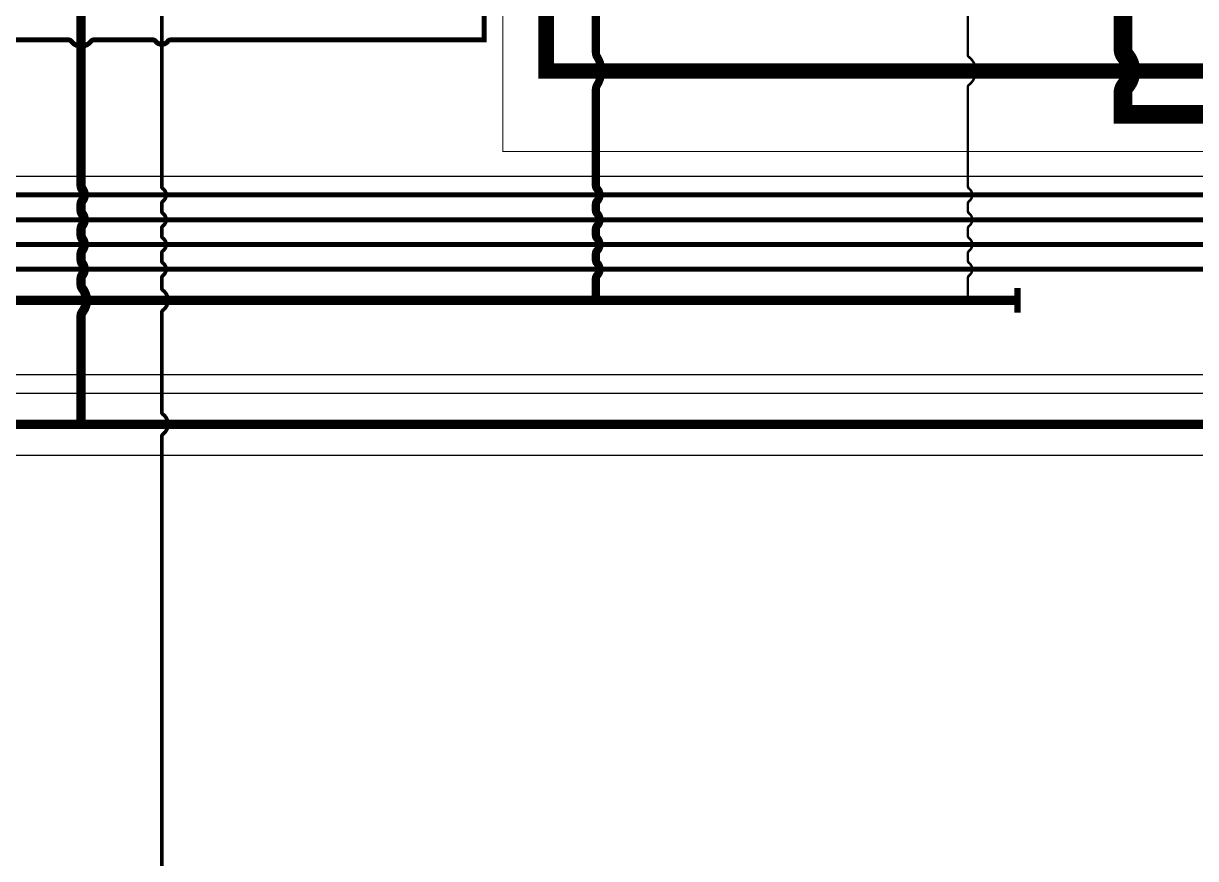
# Model space of a CAD drawing. Header units: millimetres. Extents: x 0 to 2500, y 0 to 1760.
# Drawn here: x 507.7 to 696.7, y 481.9 to 616.7 of the extents above; entities that cross this region are included whole.
import ezdxf

# ---------------------------------------------------------------- set-up
doc = ezdxf.new("R2010")
doc.units = ezdxf.units.MM
doc.linetypes.add('ACAD_ISO04W100', pattern=[30, 24, -3, 0, -3])
for name, color, linetype in [('Краны шар.400', 7, 'Continuous'), ('Трубы 108', 7, 'Continuous'), ('Трубы 159', 7, 'Continuous'), ('Трубы 219', 7, 'Continuous'), ('Трубы 426', 7, 'Continuous'), ('Трубы 530', 7, 'Continuous'), ('Трубы 57', 7, 'Continuous'), ('Трубы 89', 7, 'Continuous'), ('Штрих пункт.', 7, 'ACAD_ISO04W100')]:
    doc.layers.add(name, color=color, linetype=linetype)

# ---------------------------------------------------------------- blocks, each defined once
blk = doc.blocks.new('Пересеч. 219-108')
at = {"layer": 'Трубы 219', "const_width": 1.5}
blk.add_lwpolyline([(-1.5, 0, -0.162278), (-0.9, -0.2, 0.162278), (0, -0.5, 0.162278), (0.9, -0.2, -0.162278), (1.5, 0)], format="xyb", dxfattribs=at)
blk = doc.blocks.new('Пересеч. 89-108')
at = {"layer": 'Трубы 89', "const_width": 0.6}
blk.add_lwpolyline([(-1.4, 0, -0.236068), (-1, -0.2, 0.236068), (0, -0.7, 0.236068), (1, -0.2, -0.236068), (1.4, 0)], format="xyb", dxfattribs=at)
blk = doc.blocks.new('Пересеч. 89-219')
at = {"layer": 'Трубы 89', "const_width": 0.6}
blk.add_lwpolyline([(-2, 0, -0.236068), (-1.6, -0.2, 0.236068), (0, -1, 0.236068), (1.6, -0.2, -0.236068), (2, 0)], format="xyb", dxfattribs=at)
blk = doc.blocks.new('Пересеч. 108-219')
at = {"layer": 'Трубы 108'}
blk.add_lwpolyline([(-2, 0, 0.8, 0.8, -0.236068), (-1.6, -0.2, 0.8, 0.8, 0.236068), (0, -1, 0.8, 0.8, 0.236068), (1.6, -0.2, 0.8, 0.8, -0.236068), (2, 0, 0, 0, 0)], format="xyseb", dxfattribs=at)
blk = doc.blocks.new('Пересеч. 108-108')
at = {"layer": 'Трубы 108'}
blk.add_lwpolyline([(-1.4, 0, 0.8, 0.8, -0.236068), (-1, -0.2, 0.8, 0.8, 0.236068), (0, -0.7, 0.8, 0.8, 0.236068), (1, -0.2, 0.8, 0.8, -0.236068), (1.4, 0, 0, 0, 0)], format="xyseb", dxfattribs=at)
blk = doc.blocks.new('Пересеч. 159-108')
at = {"layer": 'Трубы 159'}
blk.add_lwpolyline([(-1.5, 0, 1.3, 1.3, -0.192582), (-1, -0.2, 1.3, 1.3, 0.192582), (0, -0.6, 1.3, 1.3, 0.192582), (1, -0.2, 1.3, 1.3, -0.192582), (1.5, 0, 0, 0, 0)], format="xyseb", dxfattribs=at)
blk = doc.blocks.new('Пересеч. 159-325')
at = {"layer": 'Трубы 159', "const_width": 1.3}
blk.add_lwpolyline([(-3, 0, -0.140055), (-2.3, -0.2, 0.131327), (0, -0.9, 0.131327), (2.3, -0.2, -0.140055), (3, 0)], format="xyb", dxfattribs=at)
blk = doc.blocks.new('Пересеч. 57-108')
at = {"layer": 'Трубы 57', "const_width": 0.4}
blk.add_lwpolyline([(-1.4, 0, -0.236068), (-1, -0.2, 0.236068), (0, -0.7, 0.236068), (1, -0.2, -0.236068), (1.4, 0)], format="xyb", dxfattribs=at)
blk = doc.blocks.new('Пересеч. 57-325')
at = {"layer": 'Трубы 57'}
blk.add_lwpolyline([(-2.5, 0, 0.4, 0.4, -0.236068), (-2.3, -0.1, 0.4, 0.4, 0.226986), (0, -1.3, 0.4, 0.4, 0.226986), (2.3, -0.1, 0.4, 0.4, -0.236068), (2.5, 0, 0, 0, 0)], format="xyseb", dxfattribs=at)
blk = doc.blocks.new('Пересеч. 530-426')
at = {"layer": 'Трубы 530'}
blk.add_lwpolyline([(-3.5, 0, 3, 3, -0.176175), (-2.4, -0.4, 3, 3, 0.171024), (0, -1.3, 3, 3, 0.171024), (2.4, -0.4, 3, 3, -0.176175), (3.5, 0, 0, 0, 0)], format="xyseb", dxfattribs=at)

msp = doc.modelspace()

# ---------------------------------------------------------------- linework, layer by layer
at = {"layer": 'Краны шар.400', "const_width": 1}
msp.add_lwpolyline([(668, 574), (668, 570)], dxfattribs=at)
at = {"layer": 'Трубы 108', "const_width": 0.8}
for points in [[(582, 641), (582, 614), (531.4, 614)], [(528.6, 614), (519, 614)]]:
    msp.add_lwpolyline(points, dxfattribs=at)
at = {"layer": 'Трубы 108'}
for points in [[(515, 614, 0.8, 0.8, 0), (329, 614, 0.8, 0.8, 0.236068)], [(424, 482, 0.8, 0.8, 0), (424, 478, 0.8, 0.8, 0), (419, 478, 0.8, 0.8, 0), (419, 550, 0.8, 0.8, -0.236068), (419.2, 550.4, 0.8, 0.8, 0.236068), (420, 552, 0.8, 0.8, 0.236068), (419.2, 553.6, 0.8, 0.8, -0.236068), (419, 554, 0.8, 0.8, 0), (419, 570, 0.8, 0.8, -0.236068), (419.2, 570.4, 0.8, 0.8, 0.236068), (420, 572, 0.8, 0.8, 0.236068), (419.2, 573.6, 0.8, 0.8, -0.236068), (419, 574, 0.8, 0.8, 0), (419, 589, 0.8, 0.8, 0), (815, 589, 0.8, 0.8, 0), (815, 599.5, 0, 0, 0)], [(439, 486, 0.8, 0.8, 0), (439, 550, 0.8, 0.8, -0.236068), (439.2, 550.4, 0.8, 0.8, 0.236068), (440, 552, 0.8, 0.8, 0.236068), (439.2, 553.6, 0.8, 0.8, -0.236068), (439, 554, 0.8, 0.8, 0), (439, 570, 0.8, 0.8, -0.236068), (439.2, 570.4, 0.8, 0.8, 0.236068), (440, 572, 0.8, 0.8, 0.236068), (439.2, 573.6, 0.8, 0.8, -0.236068), (439, 574, 0.8, 0.8, 0), (439, 585, 0.8, 0.8, 0), (837.6, 585, 0.8, 0.8, 0)], [(455, 482, 0.8, 0.8, 0), (455, 478, 0.8, 0.8, 0), (450, 478, 0.8, 0.8, 0), (450, 550, 0.8, 0.8, -0.236068), (450.2, 550.4, 0.8, 0.8, 0.236068), (451, 552, 0.8, 0.8, 0.236068), (450.2, 553.6, 0.8, 0.8, -0.236068), (450, 554, 0.8, 0.8, 0), (450, 570, 0.8, 0.8, -0.236068), (450.2, 570.4, 0.8, 0.8, 0.236068), (451, 572, 0.8, 0.8, 0.236068), (450.2, 573.6, 0.8, 0.8, -0.236068), (450, 574, 0.8, 0.8, 0), (450, 581, 0.8, 0.8, 0), (837.6, 581, 0.8, 0.8, 0)], [(470, 486, 0.8, 0.8, 0), (470, 550, 0.8, 0.8, -0.236068), (470.2, 550.4, 0.8, 0.8, 0.236068), (471, 552, 0.8, 0.8, 0.236068), (470.2, 553.6, 0.8, 0.8, -0.236068), (470, 554, 0.8, 0.8, 0), (470, 570, 0.8, 0.8, -0.236068), (470.2, 570.4, 0.8, 0.8, 0.236068), (471, 572, 0.8, 0.8, 0.236068), (470.2, 573.6, 0.8, 0.8, -0.236068), (470, 574, 0.8, 0.8, 0), (470, 577, 0.8, 0.8, 0), (837.6, 577, 0.8, 0.8, 0)]]:
    msp.add_lwpolyline(points, format="xyseb", dxfattribs=at)
at = {"layer": 'Трубы 159', "const_width": 1.3}
for points in [[(600, 612), (600, 641)], [(600, 590.5), (600, 606)], [(600, 586.5), (600, 587.5)], [(600, 582.5), (600, 583.5)], [(600, 578.5), (600, 579.5)], [(600, 572), (600, 575.5)]]:
    msp.add_lwpolyline(points, dxfattribs=at)
at = {"layer": 'Трубы 219'}
for points in [[(517, 590.5, 1.5, 1.5, 0), (517, 641, 1.5, 1.5, 0)], [(283, 552, 0.8, 1.5, 0), (284, 552, 1.5, 1.5, 0), (390.5, 552, 1.5, 1.5, -0.162278), (391.1, 551.8, 1.5, 1.5, 0.146286), (393, 551.1, 1.5, 1.5, 0.146286), (394.9, 551.8, 1.5, 1.5, -0.162278), (395.5, 552, 1.5, 1.5, 0), (1057, 552, 0, 0, 0)]]:
    msp.add_lwpolyline(points, format="xyseb", dxfattribs=at)
at = {"layer": 'Трубы 219', "const_width": 1.5}
for points in [[(517, 586.5), (517, 587.5)], [(517, 582.5), (517, 583.5)], [(517, 578.5), (517, 579.5)], [(517, 574.5), (517, 575.5)], [(393, 534), (393, 572), (668, 572)]]:
    msp.add_lwpolyline(points, dxfattribs=at)
msp.add_lwpolyline([(517, 552), (517, 569.5, -0.162278), (517.2, 570.1, 0.146286), (517.9, 572, 0.146286), (517.2, 573.9, -0.162278), (517, 574.5)], format="xyb", dxfattribs=at)
at = {"layer": 'Трубы 426'}
msp.add_lwpolyline([(1164.5, 715, 2.5, 2.5, 0), (1156, 715, 2.5, 2.5, 0), (1156, 609, 2.5, 2.5, 0), (592, 609, 2.5, 2.5, 0), (592, 868, 2.5, 2.5, 0), (609, 868, 0, 0, 0)], format="xyseb", dxfattribs=at)
at = {"layer": 'Трубы 530'}
for points in [[(685, 605.5, 3, 3, 0), (685, 602, 3, 3, 0), (1161, 602, 3, 3, 0), (1161, 708, 3, 3, 0), (1168, 708, 3, 3, 0), (1168, 842, 3, 3, 0), (1260, 842, 3, 3, 0)], [(666, 702, 3, 3, 0), (685, 702, 3, 3, 0), (685, 612.5, 3, 3, 0)]]:
    msp.add_lwpolyline(points, format="xyseb", dxfattribs=at)
at = {"layer": 'Трубы 57', "const_width": 0.4}
for points in [[(660, 618), (660, 611.5)], [(660, 606.5), (660, 590.4)]]:
    msp.add_lwpolyline(points, dxfattribs=at)
at = {"layer": 'Трубы 57'}
for points in [[(660, 587.6, 0.4, 0.4, 0), (660, 586.4, 0.4, 0.4, 0)], [(660, 583.6, 0.4, 0.4, 0), (660, 582.4, 0.4, 0.4, 0)], [(660, 579.6, 0.4, 0.4, 0), (660, 578.4, 0.4, 0.4, 0)], [(660, 575.6, 0.4, 0.4, 0), (660, 572, 0, 0, 0)]]:
    msp.add_lwpolyline(points, format="xyseb", dxfattribs=at)
at = {"layer": 'Трубы 89'}
msp.add_lwpolyline([(530, 590.4, 0.6, 0.6, 0), (530, 634, 0.6, 0.6, 0), (551, 634, 0.6, 0.6, 0), (551, 641, 0.6, 0.6, 0)], format="xyseb", dxfattribs=at)
at = {"layer": 'Трубы 89', "const_width": 0.6}
for points in [[(530, 586.4), (530, 587.6)], [(530, 582.4), (530, 583.6)], [(530, 578.4), (530, 579.6)], [(530, 574), (530, 575.6)], [(250.1, 404), (530, 404), (530, 550)]]:
    msp.add_lwpolyline(points, dxfattribs=at)
msp.add_lwpolyline([(530, 554), (530, 570, -0.236068), (530.2, 570.4, 0.236068), (531, 572, 0.236068), (530.2, 573.6, -0.236068), (530, 574)], format="xyb", dxfattribs=at)
at = {"layer": 'Штрих пункт.', "const_width": 0.2}
for points in [[(585, 627), (1091, 627), (1091, 596), (585, 596)], [(1062, 560), (387, 560), (387, 592), (1062, 592)], [(1062, 547), (278, 547), (278, 557), (1062, 557)]]:
    msp.add_lwpolyline(points, close=True, dxfattribs=at)

# ---------------------------------------------------------------- block references
at = {"layer": 'Трубы 108'}
for name, p in [('Пересеч. 108-219', (517, 614)), ('Пересеч. 108-108', (530, 614))]:
    msp.add_blockref(name, p, dxfattribs=at)
at = {"layer": 'Трубы 159', "rotation": 90}
for name, p in [('Пересеч. 159-325', (600, 609)), ('Пересеч. 159-108', (600, 589)), ('Пересеч. 159-108', (600, 585)), ('Пересеч. 159-108', (600, 581)), ('Пересеч. 159-108', (600, 577))]:
    msp.add_blockref(name, p, dxfattribs=at)
at = {"layer": 'Трубы 219', "rotation": 90}
for p in [(517, 589), (517, 585), (517, 581), (517, 577)]:
    msp.add_blockref('Пересеч. 219-108', p, dxfattribs=at)
at = {"layer": 'Трубы 530', "rotation": 90}
msp.add_blockref('Пересеч. 530-426', (685, 609), dxfattribs=at)
at = {"layer": 'Трубы 57', "rotation": 90}
for name, p in [('Пересеч. 57-325', (660, 609)), ('Пересеч. 57-108', (660, 589)), ('Пересеч. 57-108', (660, 585)), ('Пересеч. 57-108', (660, 581)), ('Пересеч. 57-108', (660, 577))]:
    msp.add_blockref(name, p, dxfattribs=at)
at = {"layer": 'Трубы 89', "rotation": 90}
for name, p in [('Пересеч. 89-108', (530, 589)), ('Пересеч. 89-108', (530, 585)), ('Пересеч. 89-108', (530, 581)), ('Пересеч. 89-108', (530, 577)), ('Пересеч. 89-219', (530, 552))]:
    msp.add_blockref(name, p, dxfattribs=at)

doc.saveas('drawing.dxf')
